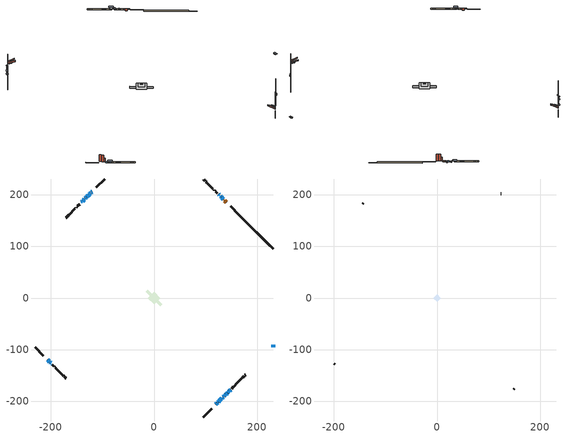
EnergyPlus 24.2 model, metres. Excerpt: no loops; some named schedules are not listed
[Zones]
conditioned space
 floor outside (Floor1 construction): -5.67,0 0,5.67 5.67,0 0,-5.67 z1.12
 floor adiabatic (AdiabaticFloorConstruction): -12.5,0 0,12.5 12.5,0 0,-12.5 z1.12
 floor foundation (Slab1 construction): -16.35,12.25 -12.25,16.35 16.35,-12.25 12.25,-16.35 z-1.23
 wall outside (RimJoist1 construction): 95.67,-230.96 111.69,-214.94 / -230.96,-95.67 -214.94,-111.69 / -95.67,230.96 -111.69,214.94 / 164.91,161.72 148.89,177.74 z1.12:1.42
 wall outside (AdiabaticWallConstruction 1): 140.33,186.3 137.41,189.22 / 136.75,189.88 136.11,190.52 z1.12:3.15
 wall outside (AdiabaticWallConstruction): -120.25,206.37 -121.69,204.94 / -138.12,188.51 -139.41,187.22 / 230.96,-95.67 230.96,-93.64 / 230.96,-92.71 230.96,-90.88 z1.12:2.34; -122.35,204.28 -122.56,204.06 z1.12:2.04; -123.22,203.41 -124.51,202.11 z1.12:1.5; -125.17,201.46 -126.46,200.16 z1.12:1.43; -127.12,199.51 -127.87,198.75 z1.12:2.77; 135.45,191.18 135.26,191.37 z1.12:1.7; 134.61,192.02 132.73,193.9 / -128.53,198.1 -130.53,196.1 / -134.14,192.49 -134.53,192.1 / -135.19,191.44 -135.98,190.65 / -136.63,190 -137.46,189.17 / 120.26,-206.37 122.25,-204.38 / 122.91,-203.72 124.78,-201.85 / -206.37,-120.26 -204.5,-122.12 / -202.56,-124.07 -202.16,-124.47 / 142.71,-183.92 146.41,-180.22 z1.12:3.15; 132.07,194.56 131.03,195.6 z1.12:2.72; 130.37,196.26 129.55,197.08 / 125.43,-201.2 126.26,-200.37 / 126.22,200.41 125.39,201.23 / 133.58,-193.05 135.45,-191.18 / 136.1,-190.53 139.41,-187.22 / 140.06,-186.57 142.06,-184.57 / -201.5,-125.13 -200.67,-125.96 z1.12:2.85; -131.18,195.45 -133.48,193.15 z1.12:3.23; -203.85,-122.78 -203.22,-123.41 z1.12:2.42; 126.91,-199.71 130.61,-196.02 z1.12:3.51; 131.27,-195.36 132.92,-193.71 z1.12:3.41; 147.07,-179.56 148.72,-177.91 z1.12:4.55; -200.02,-126.61 -199.69,-126.94 z1.12:1.58; -141.78,184.85 -142.14,184.49 z1.12:2.75
 wall outside (Wall12 construction): 150.96,-175.67 154.18,-172.45 / -197.46,-129.17 -194.24,-132.39 / -144.38,182.25 -147.59,179.03 / 123.16,203.47 119.94,206.69 z1.12:3.56
 wall outside (Wall1 construction): 154.83,-171.8 155.16,-171.47 / -193.58,-133.05 -193.26,-133.37 / -148.25,178.38 -148.58,178.05 / 119.28,207.35 118.96,207.67 z1.12:3.56
 wall outside (Wall2 construction): 155.81,-170.82 156.37,-170.26 / -192.6,-134.03 -192.04,-134.59 / -149.23,177.4 -149.79,176.84 / 118.3,208.33 117.74,208.89 z1.12:3.56
 wall outside (Wall3 construction): 157.03,-169.6 157.6,-169.02 / -191.38,-135.25 -190.81,-135.82 / -150.45,176.18 -151.02,175.61 / 117.08,209.54 116.51,210.12 z1.12:3.56
 wall outside (Wall4 construction): 158.26,-168.37 158.46,-168.17 / -190.15,-136.48 -189.95,-136.67 / -151.68,174.95 -151.88,174.75 / 115.85,210.77 115.66,210.97 z1.12:3.56
 wall outside (Wall5 construction): 159.12,-167.51 159.31,-167.32 / -189.3,-137.33 -189.1,-137.53 / -152.53,174.09 -152.73,173.9 / 115,211.63 114.8,211.83 z1.12:3.56
 wall outside (Wall6 construction): 159.97,-166.66 171.52,-155.11 / -188.44,-138.19 -176.89,-149.73 / -153.39,173.24 -164.94,161.69 / 114.14,212.48 102.6,224.03 z1.12:3.56
 wall outside (Wall7 construction): 172.18,-154.45 173.56,-153.07 / -176.24,-150.39 -174.85,-151.78 / -165.6,161.03 -166.98,159.65 / 101.94,224.69 100.55,226.08 z1.12:3.56
 wall outside (Wall8 construction): 174.22,-152.41 175.59,-151.04 / -174.2,-152.43 -172.82,-153.81 / -167.64,158.99 -169.01,157.62 / 99.9,226.73 98.52,228.11 z1.12:3.56
 wall outside (Wall9 construction): 176.25,-150.38 177.79,-148.84 / -172.16,-154.47 -170.62,-156.01 / -169.67,156.96 -171.21,155.42 / 97.86,228.76 96.32,230.3 z1.12:3.56
 wall foundation (FoundationWall1 construction): 165.57,161.06,-1.23 165.57,161.06,1.12 220.27,106.36,1.12 220.27,106.36,-1.13 230.96,95.67,-1.13 230.96,95.67,-1.23
 window (WindowConstruction): -120.26,206.37 -121.69,204.94 z1.12:2.34
 window (WindowConstruction 23): -122.35,204.28 -122.56,204.07 z1.12:2.03
 window (WindowConstruction 24): -123.22,203.41 -124.51,202.12 z1.12:1.5
 window (WindowConstruction 25): -125.17,201.46 -126.46,200.17 z1.12:1.42
 window (WindowConstruction 26): -127.12,199.51 -127.87,198.75 z1.12:2.77
 window (WindowConstruction 27): 135.45,191.18 135.26,191.37 z1.12:1.69
 window (WindowConstruction 5): 134.61,192.02 132.73,193.9 z1.12:3.15
 window (WindowConstruction 6): 132.07,194.56 131.03,195.6 z1.12:2.72
 window (WindowConstruction 7): 130.37,196.26 129.55,197.08 z1.12:2.85
 window (WindowConstruction 8): -128.53,198.1 -130.52,196.1 z1.12:3.15
 window (WindowConstruction 9): -131.18,195.45 -133.48,193.15 z1.12:3.23
 window (WindowConstruction 10): -134.14,192.49 -134.53,192.1 z1.12:3.15
 window (WindowConstruction 11): -135.19,191.44 -135.98,190.65 z1.12:3.15
 window (WindowConstruction 12): -136.63,189.99 -137.46,189.17 z1.12:3.15
 window (WindowConstruction 13): 120.26,-206.37 122.25,-204.38 z1.12:3.15
 window (WindowConstruction 14): 122.91,-203.72 124.77,-201.85 z1.12:3.15
 window (WindowConstruction 15): 125.43,-201.2 126.26,-200.37 z1.12:2.85
 window (WindowConstruction 16): -206.37,-120.26 -204.5,-122.12 z1.12:3.15
 window (WindowConstruction 1): -138.12,188.51 -139.41,187.22 z1.12:2.34
 window (WindowConstruction 17): -203.85,-122.78 -203.22,-123.41 z1.12:2.42
 window (WindowConstruction 18): -202.56,-124.07 -202.16,-124.47 z1.12:3.15
 window (WindowConstruction 19): 126.91,-199.71 130.61,-196.02 z1.12:3.51
 window (WindowConstruction 20): 230.96,-95.67 230.96,-93.64 z1.12:2.34
 window (WindowConstruction 21): 230.96,-92.71 230.96,-90.88 z1.12:2.34
 window (WindowConstruction 2): 131.27,-195.36 132.92,-193.71 z1.12:3.41
 window (WindowConstruction 28): 126.22,200.41 125.39,201.23 z1.12:2.85
 window (WindowConstruction 29): 133.58,-193.05 135.45,-191.18 z1.12:2.85
 window (WindowConstruction 30): 136.1,-190.53 139.41,-187.22 z1.12:2.85
 window (WindowConstruction 31): 140.06,-186.57 142.06,-184.57 z1.12:2.85
 window (WindowConstruction 32): -201.5,-125.13 -200.67,-125.96 z1.12:2.85
 window (WindowConstruction 33): 142.71,-183.92 146.41,-180.22 z1.12:3.15
 window (WindowConstruction 3): 147.07,-179.56 148.72,-177.91 z1.12:4.55
 window (WindowConstruction 4): -200.02,-126.61 -199.69,-126.94 z1.12:1.58
 window (WindowConstruction 22): -141.78,184.85 -142.14,184.49 z1.12:2.74
 door (Door): 140.32,186.3 137.41,189.22 z1.12:3.15
 door (Door 1): 136.75,189.88 136.11,190.52 z1.12:3.15
 ceiling adiabatic (AdiabaticFloorConstruction): 0,-12.5 12.5,0 0,12.5 -12.5,0 z1.12
 roof outside (Roof2 construction): 117.67,-208.96,3.56 108.54,-199.83,7.86 106.13,-202.23,7.86 115.26,-211.36,3.56; -208.96,-117.67,3.56 -199.83,-108.54,7.86 -202.23,-106.13,7.86 -211.36,-115.26,3.56; -117.67,208.96,3.56 -108.54,199.83,7.86 -106.13,202.23,7.86 -115.26,211.36,3.56; 142.91,183.72,3.56 133.78,174.59,7.86 136.19,172.18,7.86 145.32,181.31,3.56
 roof outside (Roof3 construction): 119.6,-207.03,3.56 114.77,-202.2,5.83 113.5,-203.48,5.83 118.33,-208.3,3.56; -207.03,-119.6,3.56 -202.2,-114.77,5.83 -203.48,-113.5,5.83 -208.3,-118.33,3.56; -119.6,207.03,3.56 -114.77,202.2,5.83 -113.5,203.48,5.83 -118.33,208.3,3.56; 140.98,185.65,3.56 136.16,180.82,5.83 137.43,179.55,5.83 142.25,184.37,3.56
 roof outside (AdiabaticRoofConstruction): 128.14,198.49,3.56 127.43,197.78,3.89 128.18,197.03,3.89 128.89,197.74,3.56; -141.12,185.51,3.56 -140.12,184.5,4.03 -139.06,185.56,4.03 -140.07,186.56,3.56; 126.88,199.75,3.56 126.3,199.17,3.83 126.91,198.56,3.83 127.49,199.14,3.56
 skylight (SkylightConstruction): 128.14,198.48,3.56 127.44,197.78,3.89 128.18,197.03,3.89 128.89,197.74,3.56
 skylight (SkylightConstruction 1): -141.12,185.51,3.56 -140.12,184.5,4.03 -139.06,185.56,4.03 -140.07,186.56,3.56
 skylight (SkylightConstruction 2): 126.88,199.75,3.56 126.3,199.17,3.83 126.91,198.56,3.83 127.49,199.14,3.56
attic - vented
 floor to conditioned space (Floor2 construction Reversed): -7.7,0 0,7.7 7.7,0 0,-7.7 z3.56
 floor to conditioned space (Floor3 construction Reversed): -3.38,0 0,3.38 3.38,0 0,-3.38 z3.56
 wall outside (Wall10 construction): 149.38,-177.25 150.3,-176.33 / -199.04,-127.59 -198.11,-128.52 / -142.8,183.83 -143.72,182.91 / 124.74,201.89 123.81,202.81 z1.12:3.56
 roof outside (Roof1 construction): 114.61,-212.02,3.56 106.79,-204.21,10 104.53,-206.47,10 112.35,-214.28,3.56; -212.02,-114.61,3.56 -204.21,-106.79,10 -206.47,-104.53,10 -214.28,-112.35,3.56; -114.61,212.02,3.56 -106.79,204.21,10 -104.53,206.47,10 -112.35,214.28,3.56; 145.97,180.65,3.56 138.16,172.84,10 140.42,170.58,10 148.24,178.39,3.56
shading: -121.92,204.7 -120.02,206.61 -122.03,208.61 -123.93,206.71 z2.67; -122.71,203.92 -122.21,204.42 -122.5,204.71 -123,204.21 z2.24; -124.72,201.9 -123.01,203.62 -124.08,204.69 -125.8,202.98 z1.8; -126.67,199.95 -124.96,201.67 -125.82,202.53 -127.54,200.82 z1.72; -128.09,198.54 -126.91,199.72 -127.77,200.58 -128.95,199.41 z3.07; 135.12,191.51 135.59,191.03 138.18,193.62 137.71,194.1 z1.89; 132.59,194.04 134.75,191.88 135.04,192.17 132.88,194.33 z3.35; 130.89,195.74 132.21,194.42 132.5,194.71 131.18,196.03 z2.92; 129.4,197.22 130.52,196.11 133.1,198.7 131.99,199.81 z3.05; -130.74,195.89 -128.32,198.31 -128.75,198.74 -131.17,196.32 z3.45; -133.71,192.92 -130.95,195.68 -132.96,197.69 -135.72,194.93 z3.56; -134.76,191.87 -133.9,192.73 -134.55,193.37 -135.41,192.51 z3.48; -136.21,190.42 -134.95,191.67 -135.82,192.54 -137.07,191.28 z3.48; -137.69,188.94 -136.4,190.23 -137.26,191.09 -138.55,189.8 z3.48; 122.39,-204.24 120.11,-206.52 120.4,-206.81 122.68,-204.53 z3.35; 124.92,-201.71 122.76,-203.86 123.05,-204.16 125.21,-202 z3.35; 126.4,-200.23 125.29,-201.34 125.58,-201.63 126.69,-200.52 z3.05; -204.36,-122.27 -206.52,-120.11 -206.81,-120.4 -204.65,-122.56 z3.35; -139.64,186.99 -137.88,188.75 -139.89,190.75 -141.65,189 z2.67; -203.08,-123.55 -203.99,-122.64 -204.28,-122.93 -203.37,-123.84 z2.62; -202.01,-124.61 -202.7,-123.93 -202.99,-124.22 -202.3,-124.91 z3.35; 130.75,-195.87 126.77,-199.86 127.06,-200.15 131.05,-196.16 z3.71; 230.96,-93.31 230.96,-96 233.8,-96 233.8,-93.31 z2.67; 230.96,-90.55 230.96,-93.04 233.8,-93.04 233.8,-90.55 z2.67; 133.06,-193.57 131.13,-195.5 131.42,-195.79 133.35,-193.86 z3.61; 123.09,203.54 128.53,198.1 131.11,200.69 125.68,206.13 z6.11; 137.75,-188.88 131.27,-195.36 131.56,-195.65 138.04,-189.17 z6.11; 141.71,-184.92 133.8,-192.83 134.09,-193.12 142,-185.21 z6.11; 144.36,-182.27 137.76,-188.87 138.05,-189.16 144.65,-182.56 z6.11; -198.37,-128.26 -203.81,-122.82 -205.96,-124.98 -200.52,-130.42 z6.11; 146.62,-180.01 142.5,-184.13 143.83,-185.46 147.95,-181.34 z3.45; 148.86,-177.77 146.93,-179.7 147.22,-179.99 149.15,-178.06 z4.75; -199.55,-127.08 -200.16,-126.47 -200.45,-126.76 -199.84,-127.37 z1.78; -142.28,184.35 -141.64,184.99 -141.93,185.28 -142.57,184.64 z2.95
[Building]
Building 1: Terrain=Suburbs
[Site:Location]
Moncton Intl AP_NB: Latitude {deg}=46.11; Longitude {deg}=-64.68; Time Zone {hr}=-4; Elevation {m}=71; Keep Site Location Information=Yes
[Site:GroundTemperature:Shallow]
1.33672, -0.726403, -0.891626, 0.0874321, 4.0178, 7.92987, 11.3214, 13.4699, 13.6524, 11.905, 8.59993, 4.80787
[Site:WaterMainsTemperature]
Calculation Method=Schedule; Temperature Schedule=mains temperature schedule
[Material] Roughness=Rough; Thermal Absorptance=0.9
Name | Thickness {m} | Conductivity {W/m-K} | Density {kg/m3} | Specific Heat {J/kg-K} | Solar Absorptance | Visible Absorptance
asphalt or fiberglass shingles | 0.00635 | 0.162714 | 1121.4 | 1465.45 | 0.4 | 0.4
asphalt or fiberglass shingles 1 | 0.00635 | 0.162714 | 1121.4 | 1465.45 | 0.7 | 0.7
ceiling loosefill ins | 0.254 | 0.0480833 | 16.02 | 1046.75 | 0.7 | 0.7
ceiling stud and cavity | 0.1397 | 0.180722 | 65.682 | 1177.47 | 0.7 | 0.7
ceiling stud and cavity 1 | 0.1397 | 0.181134 | 65.682 | 1177.47 | 0.7 | 0.7
concrete 4.0 in. | 0.1016 | 1.803125 | 2242.8 | 837.4 | 0.7 | 0.7
concrete 8.0 in. | 0.2032 | 1.803125 | 2242.8 | 837.4 | 0.7 | 0.7
door material | 0.04445 | 0.0451087 | 512.64 | 1214.23 | 0.7 | 0.7
exterior vertical ins | 0.0424921 | 0.029427 | 32.04 | 1214.23 | 0.7 | 0.7
floor covering | 0.0127 | 0.0433444 | 54.468 | 1339.84 | 0.6 | 0.6
floor rigid ins; rim joist rigid ins | 0.103632 | 0.029427 | 32.04 | 1214.23 | 0.7 | 0.7
floor rigid ins 1; roof rigid ins 1; wall rigid ins 1 | 0.512978 | 0.029427 | 32.04 | 1214.23 | 0.7 | 0.7
floor stud and cavity | 0.1397 | 0.169816 | 92.3553 | 1139.71 | 0.7 | 0.7
floor stud and cavity 1 | 0.1397 | 1.75129 | 37.0049 | 1207.88 | 0.7 | 0.7
furniture material conditioned space 1 | 0.1524 | 0.115458 | 640.8 | 1214.23 | 0.6 | 0.6
gypsum board | 0.0127 | 0.160291 | 801 | 837.4 | 0.6 | 0.6
gypsum board 1 | 0.0127 | 0.160291 | 801 | 837.4 | 0.7 | 0.7
osb sheathing 0.5 in. | 0.0127 | 0.115458 | 512.64 | 1214.23 | 0.7 | 0.7
osb sheathing 0.75 in. | 0.01905 | 0.115458 | 512.64 | 1214.23 | 0.7 | 0.7
osb sheathing 2.0 in. | 0.0508 | 0.115458 | 512.64 | 1214.23 | 0.7 | 0.7
rim joist stud and cavity | 0.0508 | 0.018594 | 125.044 | 1163.47 | 0.6 | 0.6
roof rigid ins; wall rigid ins | 0.051816 | 0.029427 | 32.04 | 1214.23 | 0.7 | 0.7
roof stud and cavity | 0.2032 | 0.184115 | 78.34581 | 1123.46 | 0.7 | 0.7
roof stud and cavity 1 | 0.2032 | 0.188629 | 78.34581 | 1123.46 | 0.7 | 0.7
roof stud and cavity 2 | 0.18415 | 1.78685 | 37.0049 | 1207.88 | 0.6 | 0.6
wall stud and cavity | 0.1397 | 0.326506 | 139.0536 | 1170.24 | 0.7 | 0.7
wall stud and cavity 1 | 0.1397 | 0.231312 | 139.0536 | 1170.24 | 0.7 | 0.7
wall stud and cavity 10 | 0.1397 | 0.543595 | 139.0536 | 1170.24 | 0.7 | 0.7
wall stud and cavity 11 | 0.0889 | 0.380278 | 52.3479 | 1209.89 | 0.7 | 0.7
wall stud and cavity 12 | 0.0889 | 0.391764 | 83.0341 | 1211.67 | 0.7 | 0.7
wall stud and cavity 2 | 0.1397 | 0.440789 | 139.0536 | 1170.24 | 0.7 | 0.7
wall stud and cavity 3 | 0.1397 | 0.0739406 | 139.0536 | 1170.24 | 0.7 | 0.7
wall stud and cavity 4 | 0.1397 | 0.33619 | 139.0536 | 1170.24 | 0.7 | 0.7
wall stud and cavity 5 | 0.1397 | 0.219778 | 139.0536 | 1170.24 | 0.7 | 0.7
wall stud and cavity 6 | 0.1397 | 0.266242 | 139.0536 | 1170.24 | 0.7 | 0.7
wall stud and cavity 7 | 0.1397 | 0.19304 | 139.0536 | 1170.24 | 0.7 | 0.7
wall stud and cavity 8 | 0.1397 | 0.574952 | 139.0536 | 1170.24 | 0.7 | 0.7
wall stud and cavity 9 | 0.0889 | 6.1454 | 50.32683 | 1063.81 | 0.6 | 0.6
wood siding | 0.0254 | 0.102417 | 544.68 | 1172.36 | 0.4 | 0.4
wood siding 1 | 0.00254 | 0.102417 | 544.68 | 1172.36 | 0.4 | 0.4
wood siding 2; wood siding 3; wood siding 4 | 0.0254 | 0.102417 | 544.68 | 1172.36 | 0.7 | 0.7
[WindowMaterial:SimpleGlazingSystem]
Name | U-Factor {W/m2-K} | Solar Heat Gain Coefficient
SkylightMaterial | 2.17628 | 0.6616
SkylightMaterial 1 | 2.37474 | 0.648
WindowMaterial | 1.90156 | 0.61
WindowMaterial 1 | 1.86977 | 0.64
WindowMaterial 10 | 1.94131 | 0.59
WindowMaterial 11 | 1.86863 | 0.64
WindowMaterial 12 | 1.831155 | 0.66
WindowMaterial 13 | 2.021368 | 0.54
WindowMaterial 14 | 1.93847 | 0.59
WindowMaterial 15 | 1.98219 | 0.59
WindowMaterial 16 | 1.96232 | 0.57
WindowMaterial 17 | 2.08155 | 0.48
WindowMaterial 18 | 2.00888 | 0.54
WindowMaterial 19 | 2.28596 | 0.37
WindowMaterial 2 | 1.86466 | 0.64
WindowMaterial 20 | 1.95437 | 0.58
WindowMaterial 21 | 2.13606 | 0.43
WindowMaterial 22 | 1.89872 | 0.62
WindowMaterial 23 | 1.89532 | 0.62
WindowMaterial 24 | 1.99695 | 0.58
WindowMaterial 3 | 1.853867 | 0.65
WindowMaterial 4 | 2.06509 | 0.49
WindowMaterial 5 | 1.88623 | 0.63
WindowMaterial 6 | 1.944715 | 0.59
WindowMaterial 7 | 1.87488 | 0.63
WindowMaterial 8 | 1.88339 | 0.63
WindowMaterial 9 | 1.848189 | 0.65
[Construction]
AdiabaticFloorConstruction: floor stud and cavity 1, floor rigid ins 1, osb sheathing 0.75 in., floor covering
AdiabaticRoofConstruction: asphalt or fiberglass shingles 1, roof rigid ins 1, osb sheathing 0.75 in., roof stud and cavity 2
AdiabaticWallConstruction: wood siding 3, wall rigid ins 1, wall stud and cavity 11, gypsum board
AdiabaticWallConstruction 1: wood siding 4, wall rigid ins 1, wall stud and cavity 11, gypsum board
Door; Door 1: door material
Floor1 construction: floor stud and cavity, floor rigid ins, osb sheathing 0.75 in., floor covering
Floor2 construction Reversed: gypsum board, ceiling stud and cavity, ceiling loosefill ins
Floor3 construction Reversed: gypsum board, ceiling stud and cavity 1, ceiling loosefill ins
FoundationWall1 construction: concrete 8.0 in., gypsum board 1
furniture construction conditioned space 1: furniture material conditioned space 1
PartitionWallConstruction: gypsum board, wall stud and cavity 12, gypsum board
RimJoist1 construction: wood siding 2, rim joist rigid ins, osb sheathing 2.0 in., rim joist stud and cavity
Roof1 construction: asphalt or fiberglass shingles
Roof2 construction: asphalt or fiberglass shingles, roof rigid ins, osb sheathing 0.75 in., roof stud and cavity, gypsum board
Roof3 construction: asphalt or fiberglass shingles, roof rigid ins, osb sheathing 0.75 in., roof stud and cavity 1, gypsum board
SkylightConstruction: SkylightMaterial
SkylightConstruction 1; SkylightConstruction 2: SkylightMaterial 1
Slab1 construction: concrete 4.0 in.
Wall1 construction: wood siding, wall rigid ins, osb sheathing 0.5 in., wall stud and cavity, gypsum board
Wall10 construction: wood siding 1, wall stud and cavity 9
Wall12 construction: wood siding, wall rigid ins, osb sheathing 0.5 in., wall stud and cavity 10, gypsum board
Wall2 construction: wood siding, wall rigid ins, osb sheathing 0.5 in., wall stud and cavity 1, gypsum board
Wall3 construction: wood siding, wall rigid ins, osb sheathing 0.5 in., wall stud and cavity 2, gypsum board
Wall4 construction: wood siding, osb sheathing 0.5 in., wall stud and cavity 3, gypsum board
Wall5 construction: wood siding, wall rigid ins, osb sheathing 0.5 in., wall stud and cavity 4, gypsum board
Wall6 construction: wood siding, wall rigid ins, osb sheathing 0.5 in., wall stud and cavity 5, gypsum board
Wall7 construction: wood siding, wall rigid ins, osb sheathing 0.5 in., wall stud and cavity 6, gypsum board
Wall8 construction: wood siding, wall rigid ins, osb sheathing 0.5 in., wall stud and cavity 7, gypsum board
Wall9 construction: wood siding, wall rigid ins, osb sheathing 0.5 in., wall stud and cavity 8, gypsum board
WindowConstruction; WindowConstruction 20: WindowMaterial
WindowConstruction 1; WindowConstruction 21: WindowMaterial 1
WindowConstruction 10; WindowConstruction 11: WindowMaterial 10
WindowConstruction 12: WindowMaterial 11
WindowConstruction 13; WindowConstruction 8: WindowMaterial 8
WindowConstruction 14; WindowConstruction 5: WindowMaterial 5
WindowConstruction 15; WindowConstruction 28; WindowConstruction 30; WindowConstruction 32; WindowConstruction 7: WindowMaterial 7
WindowConstruction 16: WindowMaterial 12
WindowConstruction 17: WindowMaterial 13
WindowConstruction 18: WindowMaterial 14
WindowConstruction 19: WindowMaterial 15
WindowConstruction 2: WindowMaterial 2
WindowConstruction 22: WindowMaterial 16
WindowConstruction 23: WindowMaterial 17
WindowConstruction 24: WindowMaterial 18
WindowConstruction 25: WindowMaterial 19
WindowConstruction 26: WindowMaterial 20
WindowConstruction 27: WindowMaterial 21
WindowConstruction 29: WindowMaterial 22
WindowConstruction 3: WindowMaterial 3
WindowConstruction 31: WindowMaterial 23
WindowConstruction 33: WindowMaterial 24
WindowConstruction 4: WindowMaterial 4
WindowConstruction 6: WindowMaterial 6
WindowConstruction 9: WindowMaterial 9
[Zone] Multiplier=1; Part of Total Floor Area=Yes
Name | Volume {m3}
attic - vented | 141.173
conditioned space | 1658.8
[Space]
Name | Zone | Volume {m3}
attic - vented 1 | attic - vented | 141.173
conditioned space 1 | conditioned space | 1658.8
[ZoneInfiltration:EffectiveLeakageArea]
infil attic - vented 1: Zone or Space=attic - vented 1; Schedule=Always On Discrete; Effective Air Leakage Area {cm2}=4989.88; Stack Coefficient=0.000617828; Wind Coefficient=1.6794e-05
[ZoneMixing]
whole house fan mix: Zone or Space=attic - vented; Schedule=Always On Continuous; Design Flow Rate Calculation Method=Flow/Zone; Design Flow Rate {m3/s}=0; Source Zone or Space=conditioned space
[SurfaceProperty:ExposedFoundationPerimeter]
Slab1: Exposed Perimeter Calculation Method=TotalExposedPerimeter; Total Exposed Perimeter {m}=92.477
[InternalMass] Zone or ZoneList=conditioned space; Space or SpaceList=conditioned space 1
Name | Construction | Surface Area {m2}
furniture mass conditioned space 1 | furniture construction conditioned space 1 | 244.48
partition wall mass | PartitionWallConstruction | 611.201
[Lights]
interior lighting: Zone or ZoneList or Space or SpaceList=conditioned space 1; Schedule=interior lighting schedule; Design Level Calculation Method=LightingLevel; Lighting Level {W}=343.2; Return Air Fraction=0; Fraction Radiant=0.6; Fraction Visible=0.2; Fraction Replaceable=1
[People]
occupants: Zone or ZoneList or Space or SpaceList=conditioned space 1; Number of People Schedule=occupants schedule; Number of People Calculation Method=People; Number of People=3; Fraction Radiant=0.314171; Sensible Heat Fraction=0.56303; Activity Level Schedule=occupants activity schedule; Carbon Dioxide Generation Rate {m3/s-W}=0; Enable ASHRAE 55 Comfort Warnings=No; Mean Radiant Temperature Calculation Type=EnclosureAveraged
[ElectricEquipment] Zone or ZoneList or Space or SpaceList=conditioned space 1; Design Level Calculation Method=EquipmentLevel
Name | Schedule | Design Level {W} | Fraction Latent | Fraction Radiant | Fraction Lost
clothes dryer | clothes dryer schedule | 140.772 | 0.015 | 0.081 | 0.85
clothes washer | clothes washer schedule | 32.1985 | 0.03 | 0.162 | 0.7
cooking range | cooking range schedule | 215.147 | 0.08 | 0.432 | 0.2
dishwasher | dishwasher schedule | 66.8632 | 0.3 | 0.18 | 0.4
fridge | fridge schedule | 72.9452 | 0 | 0.6 | 0
mech vent house fan | mech vent house fan schedule | 0 | 0 | 0 | 1
mech vent house fan cfis | mech vent house fan cfis schedule | 0 | 0 | 0 | 0
misc plug loads | misc plug loads schedule | 494.7 | 0.045 | 0.513 | 0.1
whole house fan | Always On Discrete | 0 | 0 | 0 | 1
[OtherEquipment] Zone or ZoneList or Space or SpaceList=conditioned space 1; Design Level Calculation Method=EquipmentLevel
Name | Fuel Type | Schedule | Design Level {W} | Fraction Latent | Fraction Radiant | Fraction Lost
clothes dryer 1 | Electricity | clothes dryer schedule | 0 | 0.015 | 0.081 | 0.85
cooking range 1 | Electricity | cooking range schedule | 0 | 0.08 | 0.432 | 0.2
general water use latent | None | general water use schedule | 62.594 | 1 | 0 | 0
general water use sensible | None | general water use schedule | -61.6891 | 0 | 0.6 | 0
mech vent house fan latent load | None | Always On Discrete | 0 | 1 | 0 | 0
mech vent house fan sensible load | None | Always On Discrete | 0 | 0 | 0 | 0
water heater energy adjustment1 | Electricity | Always On Discrete | 0.01 | 0 | 0 | 1
[ZoneInfiltration:DesignFlowRate] Zone or ZoneList or Space or SpaceList=conditioned space 1; Schedule=Always On Discrete; Design Flow Rate Calculation Method=Flow/Zone; Design Flow Rate {m3/s}=0
infil flow; natural vent flow; whole house fan flow
[Foundation:Kiva]
Foundation Kiva 1: Initial Indoor Air Temperature {C}=18; Wall Height Above Grade {m}=1.12002; Wall Depth Below Slab {m}=0.2032; Custom Block Material Name 1=exterior vertical ins; Custom Block Depth 1 {m}=2.350008; Custom Block X Position 1 {m}=0.2159; Custom Block Z Position 1 {m}=0
[Foundation:Kiva:Settings]
Soil Conductivity {W/m-K}=0.849921; Soil Density {kg/m3}=1842.3; Soil Specific Heat {J/kg-K}=418.7; Ground Solar Absorptivity=0.9; Ground Thermal Absorptivity=0.9; Ground Surface Roughness {m}=0.03; Far-Field Width {m}=40; Deep-Ground Boundary Condition=ZeroFlux; Deep-Ground Depth {m}=40; Minimum Cell Dimension {m}=0.2; Maximum Cell Growth Coefficient=3; Simulation Timestep=Timestep
[Exterior:Lights]
exterior lighting: Schedule=exterior lighting schedule; Design Level {W}=75.6
[Schedule:Constant]
Name | Hourly Value
Always On Continuous; mech vent house fan schedule; mech vent house fan cfis schedule; Always On Discrete | 1
occupants activity schedule | 117.228
fridge schedule | 0
[Schedule:Week:Daily]
interior lighting schedule Week Rule - Jan1-Jan27: interior lighting schedule day, interior lighting schedule day, interior lighting schedule day, interior lighting schedule day, interior lighting schedule day, interior lighting schedule day, interior lighting schedule day, interior lighting schedule default day, interior lighting schedule default day, interior lighting schedule default day, interior lighting schedule default day, interior lighting schedule default day
interior lighting schedule Week Rule - Jan28-Feb3: interior lighting schedule day, interior lighting schedule day, interior lighting schedule day, interior lighting schedule day, interior lighting schedule day 1, interior lighting schedule day 1, interior lighting schedule day 1, interior lighting schedule default day, interior lighting schedule default day, interior lighting schedule default day, interior lighting schedule default day, interior lighting schedule default day
interior lighting schedule Week Rule - Feb4-Feb24: interior lighting schedule day 1, interior lighting schedule day 1, interior lighting schedule day 1, interior lighting schedule day 1, interior lighting schedule day 1, interior lighting schedule day 1, interior lighting schedule day 1, interior lighting schedule default day, interior lighting schedule default day, interior lighting schedule default day, interior lighting schedule default day, interior lighting schedule default day
interior lighting schedule Week Rule - Feb25-Mar3: interior lighting schedule day 1, interior lighting schedule day 1, interior lighting schedule day 1, interior lighting schedule day 1, interior lighting schedule day 2, interior lighting schedule day 2, interior lighting schedule day 2, interior lighting schedule default day, interior lighting schedule default day, interior lighting schedule default day, interior lighting schedule default day, interior lighting schedule default day
interior lighting schedule Week Rule - Mar4-Mar31: interior lighting schedule day 2, interior lighting schedule day 2, interior lighting schedule day 2, interior lighting schedule day 2, interior lighting schedule day 2, interior lighting schedule day 2, interior lighting schedule day 2, interior lighting schedule default day, interior lighting schedule default day, interior lighting schedule default day, interior lighting schedule default day, interior lighting schedule default day
interior lighting schedule Week Rule - Apr1-Apr28: interior lighting schedule day 3, interior lighting schedule day 3, interior lighting schedule day 3, interior lighting schedule day 3, interior lighting schedule day 3, interior lighting schedule day 3, interior lighting schedule day 3, interior lighting schedule default day, interior lighting schedule default day, interior lighting schedule default day, interior lighting schedule default day, interior lighting schedule default day
interior lighting schedule Week Rule - Apr29-May5: interior lighting schedule day 3, interior lighting schedule day 3, interior lighting schedule day 4, interior lighting schedule day 4, interior lighting schedule day 4, interior lighting schedule day 4, interior lighting schedule day 4, interior lighting schedule default day, interior lighting schedule default day, interior lighting schedule default day, interior lighting schedule default day, interior lighting schedule default day
interior lighting schedule Week Rule - May6-May26: interior lighting schedule day 4, interior lighting schedule day 4, interior lighting schedule day 4, interior lighting schedule day 4, interior lighting schedule day 4, interior lighting schedule day 4, interior lighting schedule day 4, interior lighting schedule default day, interior lighting schedule default day, interior lighting schedule default day, interior lighting schedule default day, interior lighting schedule default day
interior lighting schedule Week Rule - May27-Jun2: interior lighting schedule day 4, interior lighting schedule day 4, interior lighting schedule day 4, interior lighting schedule day 4, interior lighting schedule day 4, interior lighting schedule day 5, interior lighting schedule day 5, interior lighting schedule default day, interior lighting schedule default day, interior lighting schedule default day, interior lighting schedule default day, interior lighting schedule default day
interior lighting schedule Week Rule - Jun3-Jun30: interior lighting schedule day 5, interior lighting schedule day 5, interior lighting schedule day 5, interior lighting schedule day 5, interior lighting schedule day 5, interior lighting schedule day 5, interior lighting schedule day 5, interior lighting schedule default day, interior lighting schedule default day, interior lighting schedule default day, interior lighting schedule default day, interior lighting schedule default day
interior lighting schedule Week Rule - Jul1-Jul28: interior lighting schedule day 6, interior lighting schedule day 6, interior lighting schedule day 6, interior lighting schedule day 6, interior lighting schedule day 6, interior lighting schedule day 6, interior lighting schedule day 6, interior lighting schedule default day, interior lighting schedule default day, interior lighting schedule default day, interior lighting schedule default day, interior lighting schedule default day
interior lighting schedule Week Rule - Jul29-Aug4: interior lighting schedule day 6, interior lighting schedule day 6, interior lighting schedule day 6, interior lighting schedule day 7, interior lighting schedule day 7, interior lighting schedule day 7, interior lighting schedule day 7, interior lighting schedule default day, interior lighting schedule default day, interior lighting schedule default day, interior lighting schedule default day, interior lighting schedule default day
interior lighting schedule Week Rule - Aug5-Aug25: interior lighting schedule day 7, interior lighting schedule day 7, interior lighting schedule day 7, interior lighting schedule day 7, interior lighting schedule day 7, interior lighting schedule day 7, interior lighting schedule day 7, interior lighting schedule default day, interior lighting schedule default day, interior lighting schedule default day, interior lighting schedule default day, interior lighting schedule default day
interior lighting schedule Week Rule - Aug26-Sep1: interior lighting schedule day 7, interior lighting schedule day 7, interior lighting schedule day 7, interior lighting schedule day 7, interior lighting schedule day 7, interior lighting schedule day 7, interior lighting schedule day 8, interior lighting schedule default day, interior lighting schedule default day, interior lighting schedule default day, interior lighting schedule default day, interior lighting schedule default day
interior lighting schedule Week Rule - Sep2-Sep29: interior lighting schedule day 8, interior lighting schedule day 8, interior lighting schedule day 8, interior lighting schedule day 8, interior lighting schedule day 8, interior lighting schedule day 8, interior lighting schedule day 8, interior lighting schedule default day, interior lighting schedule default day, interior lighting schedule default day, interior lighting schedule default day, interior lighting schedule default day
[Schedule:Year]
interior lighting schedule: interior lighting schedule Week Rule - Jan1-Jan27, 1, 1, 1, 27, interior lighting schedule Week Rule - Jan28-Feb3, 1, 28, 2, 3, interior lighting schedule Week Rule - Feb4-Feb24, 2, 4, 2, 24, interior lighting schedule Week Rule - Feb25-Mar3, 2, 25, 3, 3, interior lighting schedule Week Rule - Mar4-Mar31, 3, 4, 3, 31, interior lighting schedule Week Rule - Apr1-Apr28, 4, 1, 4, 28, interior lighting schedule Week Rule - Apr29-May5, 4, 29, 5, 5, interior lighting schedule Week Rule - May6-May26, 5, 6, 5, 26, interior lighting schedule Week Rule - May27-Jun2, 5, 27, 6, 2, interior lighting schedule Week Rule - Jun3-Jun30, 6, 3, 6, 30, interior lighting schedule Week Rule - Jul1-Jul28, 7, 1, 7, 28, interior lighting schedule Week Rule - Jul29-Aug4, 7, 29, 8, 4, interior lighting schedule Week Rule - Aug5-Aug25, 8, 5, 8, 25, interior lighting schedule Week Rule - Aug26-Sep1, 8, 26, 9, 1, interior lighting schedule Week Rule - Sep2-Sep29, 9, 2, 9, 29, interior lighting schedule Week Rule - Sep30-Oct6, 9, 30, 10, 6, interior lighting schedule Week Rule - Oct7-Oct27, 10, 7, 10, 27, interior lighting schedule Week Rule - Oct28-Nov3, 10, 28, 11, 3, interior lighting schedule Week Rule - Nov4-Nov24, 11, 4, 11, 24, interior lighting schedule Week Rule - Nov25-Dec1, 11, 25, 12, 1, interior lighting schedule Week Rule - Dec2-Dec31, 12, 2, 12, 31
occupants schedule: occupants schedule Week Rule - Jan1-Dec31, 1, 1, 12, 31
clothes dryer schedule: clothes dryer schedule Week Rule - Jan1-Dec31, 1, 1, 12, 31
clothes washer schedule: clothes washer schedule Week Rule - Jan1-Dec31, 1, 1, 12, 31
cooking range schedule: cooking range schedule Week Rule - Jan1-Dec31, 1, 1, 12, 31
dishwasher schedule: dishwasher schedule Week Rule - Jan1-Dec31, 1, 1, 12, 31
misc plug loads schedule: misc plug loads schedule Week Rule - Jan1-Dec31, 1, 1, 12, 31
general water use schedule: general water use schedule Week Rule - Jan1-Dec31, 1, 1, 12, 31
exterior lighting schedule: exterior lighting schedule Week Rule - Jan1-Jan27, 1, 1, 1, 27, exterior lighting schedule Week Rule - Jan28-Feb3, 1, 28, 2, 3, exterior lighting schedule Week Rule - Feb4-Feb24, 2, 4, 2, 24, exterior lighting schedule Week Rule - Feb25-Mar3, 2, 25, 3, 3, exterior lighting schedule Week Rule - Mar4-Mar31, 3, 4, 3, 31, exterior lighting schedule Week Rule - Apr1-Apr28, 4, 1, 4, 28, exterior lighting schedule Week Rule - Apr29-May5, 4, 29, 5, 5, exterior lighting schedule Week Rule - May6-May26, 5, 6, 5, 26, exterior lighting schedule Week Rule - May27-Jun2, 5, 27, 6, 2, exterior lighting schedule Week Rule - Jun3-Jun30, 6, 3, 6, 30, exterior lighting schedule Week Rule - Jul1-Jul28, 7, 1, 7, 28, exterior lighting schedule Week Rule - Jul29-Aug4, 7, 29, 8, 4, exterior lighting schedule Week Rule - Aug5-Aug25, 8, 5, 8, 25, exterior lighting schedule Week Rule - Aug26-Sep1, 8, 26, 9, 1, exterior lighting schedule Week Rule - Sep2-Sep29, 9, 2, 9, 29, exterior lighting schedule Week Rule - Sep30-Oct6, 9, 30, 10, 6, exterior lighting schedule Week Rule - Oct7-Oct27, 10, 7, 10, 27, exterior lighting schedule Week Rule - Oct28-Nov3, 10, 28, 11, 3, exterior lighting schedule Week Rule - Nov4-Nov24, 11, 4, 11, 24, exterior lighting schedule Week Rule - Nov25-Dec1, 11, 25, 12, 1, exterior lighting schedule Week Rule - Dec2-Dec31, 12, 2, 12, 31
[Schedule:Compact]
mains temperature schedule: Through: 01/01, For: AllDays, Until: 24:00, 6.09, Through: 01/02, For: AllDays, Until: 24:00, 6.02167, Through: 01/03, For: AllDays, Until: 24:00, 5.95444, Through: 01/04, For: AllDays, Until: 24:00, 5.88833, Through: 01/05, For: AllDays, Until: 24:00, 5.82333, Through: 01/06, For: AllDays, Until: 24:00, 5.75944, Through: 01/07, For: AllDays, Until: 24:00, 5.69667, Through: 01/08, For: AllDays, Until: 24:00, 5.635, Through: 01/09, For: AllDays, Until: 24:00, 5.57444, Through: 01/10, For: AllDays, Until: 24:00, 5.515, Through: 01/11, For: AllDays, Until: 24:00, 5.45722, Through: 01/12, For: AllDays, Until: 24:00, 5.4, Through: 01/13, For: AllDays, Until: 24:00, 5.34444, Through: 01/14, For: AllDays, Until: 24:00, 5.29, Through: 01/15, For: AllDays, Until: 24:00, 5.23667, Through: 01/16, For: AllDays, Until: 24:00, 5.18444, Through: 01/17, For: AllDays, Until: 24:00, 5.13389, Through: 01/18, For: AllDays, Until: 24:00, 5.085, Through: 01/19, For: AllDays, Until: 24:00, 5.03667, Through: 01/20, For: AllDays, Until: 24:00, 4.99, Through: 01/21, For: AllDays, Until: 24:00, 4.94444, Through: 01/22, For: AllDays, Until: 24:00, 4.90056, Through: 01/23, For: AllDays, Until: 24:00, 4.85833, Through: 01/24, For: AllDays, Until: 24:00, 4.81722, Through: 01/25, For: AllDays, Until: 24:00, 4.77722, Through: 01/26, For: AllDays, Until: 24:00, 4.73889, Through: 01/27, For: AllDays, Until: 24:00, 4.70167, Through: 01/28, For: AllDays, Until: 24:00, 4.66611, Through: 01/29, For: AllDays, Until: 24:00, 4.63222, Through: 01/30, For: AllDays, Until: 24:00, 4.59944, Through: 01/31, For: AllDays, Until: 24:00, 4.56833, Through: 02/01, For: AllDays, Until: 24:00, 4.53889, Through: 02/02, For: AllDays, Until: 24:00, 4.51056, Through: 02/03, For: AllDays, Until: 24:00, 4.48389, Through: 02/04, For: AllDays, Until: 24:00, 4.45889, Through: 02/05, For: AllDays, Until: 24:00, 4.435, Through: 02/06, For: AllDays, Until: 24:00, 4.41278, Through: 02/07, For: AllDays, Until: 24:00, 4.39222, Through: 02/08, For: AllDays, Until: 24:00, 4.37333, Through: 02/09, For: AllDays, Until: 24:00, 4.35556, Through: 02/10, For: AllDays, Until: 24:00, 4.33944, Through: 02/11, For: AllDays, Until: 24:00, 4.325, Through: 02/12, For: AllDays, Until: 24:00, 4.31222, Through: 02/13, For: AllDays, Until: 24:00, 4.30056, Through: 02/14, For: AllDays, Until: 24:00, 4.29056, Through: 02/15, For: AllDays, Until: 24:00, 4.28222, Through: 02/16, For: AllDays, Until: 24:00, 4.27556, Through: 02/17, For: AllDays, Until: 24:00, 4.27056, Through: 02/18, For: AllDays, Until: 24:00, 4.26667, Through: 02/19, For: AllDays, Until: 24:00, 4.265, Through: 02/20, For: AllDays, Until: 24:00, 4.26444, Through: 02/21, For: AllDays, Until: 24:00, 4.26556, Through: 02/22, For: AllDays, Until: 24:00, 4.26833, Through: 02/23, For: AllDays, Until: 24:00, 4.27222, Through: 02/24, For: AllDays, Until: 24:00, 4.27833, Through: 02/25, For: AllDays, Until: 24:00, 4.28556, Through: 02/26, For: AllDays, Until: 24:00, 4.29444, Through: 02/27, For: AllDays, Until: 24:00, 4.305, Through: 02/28, For: AllDays, Until: 24:00, 4.31667, Through: 03/01, For: AllDays, Until: 24:00, 4.33056, Through: 03/02, For: AllDays, Until: 24:00, 4.34556, Through: 03/03, For: AllDays, Until: 24:00, 4.36222, Through: 03/04, For: AllDays, Until: 24:00, 4.38, Through: 03/05, For: AllDays, Until: 24:00, 4.4, Through: 03/06, For: AllDays, Until: 24:00, 4.42111, Through: 03/07, For: AllDays, Until: 24:00, 4.44389, Through: 03/08, For: AllDays, Until: 24:00, 4.46833, Through: 03/09, For: AllDays, Until: 24:00, 4.49389, Through: 03/10, For: AllDays, Until: 24:00, 4.52111, Through: 03/11, For: AllDays, Until: 24:00, 4.55, Through: 03/12, For: AllDays, Until: 24:00, 4.58, Through: 03/13, For: AllDays, Until: 24:00, 4.61167, Through: 03/14, For: AllDays, Until: 24:00, 4.645, Through: 03/15, For: AllDays, Until: 24:00, 4.67944, Through: 03/16, For: AllDays, Until: 24:00, 4.71556, Through: 03/17, For: AllDays, Until: 24:00, 4.75333, Through: 03/18, For: AllDays, Until: 24:00, 4.79222, Through: 03/19, For: AllDays, Until: 24:00, 4.83222, Through: 03/20, For: AllDays, Until: 24:00, 4.87444, Through: 03/21, For: AllDays, Until: 24:00, 4.91722, Through: 03/22, For: AllDays, Until: 24:00, 4.96167, Through: 03/23, For: AllDays, Until: 24:00, 5.00778, Through: 03/24, For: AllDays, Until: 24:00, 5.055, Through: 03/25, For: AllDays, Until: 24:00, 5.10333, Through: 03/26, For: AllDays, Until: 24:00, 5.15333, Through: 03/27, For: AllDays, Until: 24:00, 5.20444, Through: 03/28, For: AllDays, Until: 24:00, 5.25667, Through: 03/29, For: AllDays, Until: 24:00, 5.31056, Through: 03/30, For: AllDays, Until: 24:00, 5.36556, Through: 03/31, For: AllDays, Until: 24:00, 5.42167, Through: 04/01, For: AllDays, Until: 24:00, 5.47889, Through: 04/02, For: AllDays, Until: 24:00, 5.53778, Through: 04/03, For: AllDays, Until: 24:00, 5.59722, Through: 04/04, For: AllDays, Until: 24:00, 5.65833, Through: 04/05, For: AllDays, Until: 24:00, 5.72056, Through: 04/06, For: AllDays, Until: 24:00, 5.78389, Through: 04/07, For: AllDays, Until: 24:00, 5.84833, Through: 04/08, For: AllDays, Until: 24:00, 5.91333, Through: 04/09, For: AllDays, Until: 24:00, 5.98, Through: 04/10, For: AllDays, Until: 24:00, 6.04778, Through: 04/11, For: AllDays, Until: 24:00, 6.11667, Through: 04/12, For: AllDays, Until: 24:00, 6.18611, Through: 04/13, For: AllDays, Until: 24:00, 6.25667, Through: 04/14, For: AllDays, Until: 24:00, 6.32833, Through: 04/15, For: AllDays, Until: 24:00, 6.40111, Through: 04/16, For: AllDays, Until: 24:00, 6.47444, Through: 04/17, For: AllDays, Until: 24:00, 6.54889, Through: 04/18, For: AllDays, Until: 24:00, 6.62444, Through: 04/19, For: AllDays, Until: 24:00, 6.70056, Through: 04/20, For: AllDays, Until: 24:00, 6.77722, Through: 04/21, For: AllDays, Until: 24:00, 6.85556, Through: 04/22, For: AllDays, Until: 24:00, 6.93389, Through: 04/23, For: AllDays, Until: 24:00, 7.01333, Through: 04/24, For: AllDays, Until: 24:00, 7.09333, Through: 04/25, For: AllDays, Until: 24:00, 7.17444, Through: 04/26, For: AllDays, Until: 24:00, 7.25611, Through: 04/27, For: AllDays, Until: 24:00, 7.33833, Through: 04/28, For: AllDays, Until: 24:00, 7.42111, Through: 04/29, For: AllDays, Until: 24:00, 7.505, Through: 04/30, For: AllDays, Until: 24:00, 7.58889, Through: 05/01, For: AllDays, Until: 24:00, 7.67389, Through: 05/02, For: AllDays, Until: 24:00, 7.75889, Through: 05/03, For: AllDays, Until: 24:00, 7.845, Through: 05/04, For: AllDays, Until: 24:00, 7.93111, Through: 05/05, For: AllDays, Until: 24:00, 8.01833, Through: 05/06, For: AllDays, Until: 24:00, 8.10556, Through: 05/07, For: AllDays, Until: 24:00, 8.19333, Through: 05/08, For: AllDays, Until: 24:00, 8.28111, Through: 05/09, For: AllDays, Until: 24:00, 8.36944, Through: 05/10, For: AllDays, Until: 24:00, 8.45833, Through: 05/11, For: AllDays, Until: 24:00, 8.54778, Through: 05/12, For: AllDays, Until: 24:00, 8.63722, Through: 05/13, For: AllDays, Until: 24:00, 8.72667, Through: 05/14, For: AllDays, Until: 24:00, 8.81667, Through: 05/15, For: AllDays, Until: 24:00, 8.90722, Through: 05/16, For: AllDays, Until: 24:00, 8.99722, Through: 05/17, For: AllDays, Until: 24:00, 9.08778, Through: 05/18, For: AllDays, Until: 24:00, 9.17889, Through: 05/19, For: AllDays, Until: 24:00, 9.26944, Through: 05/20, For: AllDays, Until: 24:00, 9.36056, Through: 05/21, For: AllDays, Until: 24:00, 9.45111, Through: 05/22, For: AllDays, Until: 24:00, 9.54222, Through: 05/23, For: AllDays, Until: 24:00, 9.63333, Through: 05/24, For: AllDays, Until: 24:00, 9.72389, Through: 05/25, For: AllDays, Until: 24:00, 9.815, Through: 05/26, For: AllDays, Until: 24:00, 9.90556, Through: 05/27, For: AllDays, Until: 24:00, 9.99667, Through: 05/28, For: AllDays, Until: 24:00, 10.0872, Through: 05/29, For: AllDays, Until: 24:00, 10.1772, Through: 05/30, For: AllDays, Until: 24:00, 10.2678, Through: 05/31, For: AllDays, Until: 24:00, 10.3578, Through: 06/01, For: AllDays, Until: 24:00, 10.4472, Through: 06/02, For: AllDays, Until: 24:00, 10.5367, Through: 06/03, For: AllDays, Until: 24:00, 10.6261, Through: 06/04, For: AllDays, Until: 24:00, 10.715, Through: 06/05, For: AllDays, Until: 24:00, 10.8033, Through: 06/06, For: AllDays, Until: 24:00, 10.8917, Through: 06/07, For: AllDays, Until: 24:00, 10.9794, Through: 06/08, For: AllDays, Until: 24:00, 11.0667, Through: 06/09, For: AllDays, Until: 24:00, 11.1539, Through: 06/10, For: AllDays, Until: 24:00, 11.24, Through: 06/11, For: AllDays, Until: 24:00, 11.3261, Through: 06/12, For: AllDays, Until: 24:00, 11.4117, Through: 06/13, For: AllDays, Until: 24:00, 11.4967, Through: 06/14, For: AllDays, Until: 24:00, 11.5806, Through: 06/15, For: AllDays, Until: 24:00, 11.6644, Through: 06/16, For: AllDays, Until: 24:00, 11.7472, Through: 06/17, For: AllDays, Until: 24:00, 11.83, Through: 06/18, For: AllDays, Until: 24:00, 11.9117, Through: 06/19, For: AllDays, Until: 24:00, 11.9928, Through: 06/20, For: AllDays, Until: 24:00, 12.0728, Through: 06/21, For: AllDays, Until: 24:00, 12.1522, Through: 06/22, For: AllDays, Until: 24:00, 12.2311, Through: 06/23, For: AllDays, Until: 24:00, 12.3094, Through: 06/24, For: AllDays, Until: 24:00, 12.3867, Through: 06/25, For: AllDays, Until: 24:00, 12.4628, Through: 06/26, For: AllDays, Until: 24:00, 12.5383, Through: 06/27, For: AllDays, Until: 24:00, 12.6128, Through: 06/28, For: AllDays, Until: 24:00, 12.6867, Through: 06/29, For: AllDays, Until: 24:00, 12.7594, Through: 06/30, For: AllDays, Until: 24:00, 12.8311, Through: 07/01, For: AllDays, Until: 24:00, 12.9017, Through: 07/02, For: AllDays, Until: 24:00, 12.9717, Through: 07/03, For: AllDays, Until: 24:00, 13.0406, Through: 07/04, For: AllDays, Until: 24:00, 13.1083, Through: 07/05, For: AllDays, Until: 24:00, 13.175, Through: 07/06, For: AllDays, Until: 24:00, 13.2406, Through: 07/07, For: AllDays, Until: 24:00, 13.3056, Through: 07/08, For: AllDays, Until: 24:00, 13.3689, Through: 07/09, For: AllDays, Until: 24:00, 13.4311, Through: 07/10, For: AllDays, Until: 24:00, 13.4922, Through: 07/11, For: AllDays, Until: 24:00, 13.5522, Through: 07/12, For: AllDays, Until: 24:00, 13.6111, Through: 07/13, For: AllDays, Until: 24:00, 13.6689, Through: 07/14, For: AllDays, Until: 24:00, 13.725, Through: 07/15, For: AllDays, Until: 24:00, 13.7806, Through: 07/16, For: AllDays, Until: 24:00, 13.8344, Through: 07/17, For: AllDays, Until: 24:00, 13.8867, Through: 07/18, For: AllDays, Until: 24:00, 13.9383, Through: 07/19, For: AllDays, Until: 24:00, 13.9883, Through: 07/20, For: AllDays, Until: 24:00, 14.0372, Through: 07/21, For: AllDays, Until: 24:00, 14.0844, Through: 07/22, For: AllDays, Until: 24:00, 14.1306, Through: 07/23, For: AllDays, Until: 24:00, 14.175, Through: 07/24, For: AllDays, Until: 24:00, 14.2183, Through: 07/25, For: AllDays, Until: 24:00, 14.2606, Through: 07/26, For: AllDays, Until: 24:00, 14.3011, Through: 07/27, For: AllDays, Until: 24:00, 14.3406, Through: 07/28, For: AllDays, Until: 24:00, 14.3778, Through: 07/29, For: AllDays, Until: 24:00, 14.4144, Through: 07/30, For: AllDays, Until: 24:00, 14.4494, Through: 07/31, For: AllDays, Until: 24:00, 14.4828, Through: 08/01, For: AllDays, Until: 24:00, 14.5144, Through: 08/02, For: AllDays, Until: 24:00, 14.545, Through: 08/03, For: AllDays, Until: 24:00, 14.5739, Through: 08/04, For: AllDays, Until: 24:00, 14.6017, Through: 08/05, For: AllDays, Until: 24:00, 14.6278, Through: 08/06, For: AllDays, Until: 24:00, 14.6522, Through: 08/07, For: AllDays, Until: 24:00, 14.675, Through: 08/08, For: AllDays, Until: 24:00, 14.6967, Through: 08/09, For: AllDays, Until: 24:00, 14.7167, Through: 08/10, For: AllDays, Until: 24:00, 14.735, Through: 08/11, For: AllDays, Until: 24:00, 14.7522, Through: 08/12, For: AllDays, Until: 24:00, 14.7672, Through: 08/13, For: AllDays, Until: 24:00, 14.7811, Through: 08/14, For: AllDays, Until: 24:00, 14.7933, Through: 08/15, For: AllDays, Until: 24:00, 14.8044, Through: 08/16, For: AllDays, Until: 24:00, 14.8133, Through: 08/17, For: AllDays, Until: 24:00, 14.8211, Through: 08/18, For: AllDays, Until: 24:00, 14.8272, Through: 08/19, For: AllDays, Until: 24:00, 14.8317, Through: 08/20, For: AllDays, Until: 24:00, 14.8344, Through: 08/21, For: AllDays, Until: 24:00, 14.8361, Through: 08/22, For: AllDays, Until: 24:00, 14.8356, Through: 08/23, For: AllDays, Until: 24:00, 14.8339, Through: 08/24, For: AllDays, Until: 24:00, 14.8306, Through: 08/25, For: AllDays, Until: 24:00, 14.8256, Through: 08/26, For: AllDays, Until: 24:00, 14.8189, Through: 08/27, For: AllDays, Until: 24:00, 14.8111, Through: 08/28, For: AllDays, Until: 24:00, 14.8017, Through: 08/29, For: AllDays, Until: 24:00, 14.7906, Through: 08/30, For: AllDays, Until: 24:00, 14.7778, Through: 08/31, For: AllDays, Until: 24:00, 14.7633, Through: 09/01, For: AllDays, Until: 24:00, 14.7478, Through: 09/02, For: AllDays, Until: 24:00, 14.7306, Through: 09/03, For: AllDays, Until: 24:00, 14.7117, Through: 09/04, For: AllDays, Until: 24:00, 14.6911, Through: 09/05, For: AllDays, Until: 24:00, 14.6694, Through: 09/06, For: AllDays, Until: 24:00, 14.6456, Through: 09/07, For: AllDays, Until: 24:00, 14.6211, Through: 09/08, For: AllDays, Until: 24:00, 14.5944, Through: 09/09, For: AllDays, Until: 24:00, 14.5667, Through: 09/10, For: AllDays, Until: 24:00, 14.5372, Through: 09/11, For: AllDays, Until: 24:00, 14.5061, Through: 09/12, For: AllDays, Until: 24:00, 14.4739, Through: 09/13, For: AllDays, Until: 24:00, 14.44, Through: 09/14, For: AllDays, Until: 24:00, 14.405, Through: 09/15, For: AllDays, Until: 24:00, 14.3678, Through: 09/16, For: AllDays, Until: 24:00, 14.33, Through: 09/17, For: AllDays, Until: 24:00, 14.2906, Through: 09/18, For: AllDays, Until: 24:00, 14.2494, Through: 09/19, For: AllDays, Until: 24:00, 14.2072, Through: 09/20, For: AllDays, Until: 24:00, 14.1633, Through: 09/21, For: AllDays, Until: 24:00, 14.1183, Through: 09/22, For: AllDays, Until: 24:00, 14.0717, Through: 09/23, For: AllDays, Until: 24:00, 14.0239, Through: 09/24, For: AllDays, Until: 24:00, 13.975, Through: 09/25, For: AllDays, Until: 24:00, 13.9244, Through: 09/26, For: AllDays, Until: 24:00, 13.8728, Through: 09/27, For: AllDays, Until: 24:00, 13.82, Through: 09/28, For: AllDays, Until: 24:00, 13.7656, Through: 09/29, For: AllDays, Until: 24:00, 13.71, Through: 09/30, For: AllDays, Until: 24:00, 13.6533, Through: 10/01, For: AllDays, Until: 24:00, 13.5956, Through: 10/02, For: AllDays, Until: 24:00, 13.5361, Through: 10/03, For: AllDays, Until: 24:00, 13.4761, Through: 10/04, For: AllDays, Until: 24:00, 13.4144, Through: 10/05, For: AllDays, Until: 24:00, 13.3517, Through: 10/06, For: AllDays, Until: 24:00, 13.2883, Through: 10/07, For: AllDays, Until: 24:00, 13.2233, Through: 10/08, For: AllDays, Until: 24:00, 13.1572, Through: 10/09, For: AllDays, Until: 24:00, 13.09, Through: 10/10, For: AllDays, Until: 24:00, 13.0222, Through: 10/11, For: AllDays, Until: 24:00, 12.9528, Through: 10/12, For: AllDays, Until: 24:00, 12.8828, Through: 10/13, For: AllDays, Until: 24:00, 12.8117, Through: 10/14, For: AllDays, Until: 24:00, 12.74, Through: 10/15, For: AllDays, Until: 24:00, 12.6667, Through: 10/16, For: AllDays, Until: 24:00, 12.5928, Through: 10/17, For: AllDays, Until: 24:00, 12.5178, Through: 10/18, For: AllDays, Until: 24:00, 12.4422, Through: 10/19, For: AllDays, Until: 24:00, 12.3656, Through: 10/20, For: AllDays, Until: 24:00, 12.2883, Through: 10/21, For: AllDays, Until: 24:00, 12.21, Through: 10/22, For: AllDays, Until: 24:00, 12.1311, Through: 10/23, For: AllDays, Until: 24:00, 12.0517, Through: 10/24, For: AllDays, Until: 24:00, 11.9711, Through: 10/25, For: AllDays, Until: 24:00, 11.8894, Through: 10/26, For: AllDays, Until: 24:00, 11.8078, Through: 10/27, For: AllDays, Until: 24:00, 11.725, Through: 10/28, For: AllDays, Until: 24:00, 11.6422, Through: 10/29, For: AllDays, Until: 24:00, 11.5583, Through: 10/30, For: AllDays, Until: 24:00, 11.4739, Through: 10/31, For: AllDays, Until: 24:00, 11.3889, Through: 11/01, For: AllDays, Until: 24:00, 11.3033, Through: 11/02, For: AllDays, Until: 24:00, 11.2172, Through: 11/03, For: AllDays, Until: 24:00, 11.1306, Through: 11/04, For: AllDays, Until: 24:00, 11.0433, Through: 11/05, For: AllDays, Until: 24:00, 10.9561, Through: 11/06, For: AllDays, Until: 24:00, 10.8683, Through: 11/07, For: AllDays, Until: 24:00, 10.78, Through: 11/08, For: AllDays, Until: 24:00, 10.6911, Through: 11/09, For: AllDays, Until: 24:00, 10.6022, Through: 11/10, For: AllDays, Until: 24:00, 10.5128, Through: 11/11, For: AllDays, Until: 24:00, 10.4233, Through: 11/12, For: AllDays, Until: 24:00, 10.3333, Through: 11/13, For: AllDays, Until: 24:00, 10.2433, Through: 11/14, For: AllDays, Until: 24:00, 10.1533, Through: 11/15, For: AllDays, Until: 24:00, 10.0628, Through: 11/16, For: AllDays, Until: 24:00, 9.97222, Through: 11/17, For: AllDays, Until: 24:00, 9.88111, Through: 11/18, For: AllDays, Until: 24:00, 9.79056, Through: 11/19, For: AllDays, Until: 24:00, 9.69944, Through: 11/20, For: AllDays, Until: 24:00, 9.60889, Through: 11/21, For: AllDays, Until: 24:00, 9.51778, Through: 11/22, For: AllDays, Until: 24:00, 9.42667, Through: 11/23, For: AllDays, Until: 24:00, 9.33611, Through: 11/24, For: AllDays, Until: 24:00, 9.245, Through: 11/25, For: AllDays, Until: 24:00, 9.15444, Through: 11/26, For: AllDays, Until: 24:00, 9.06333, Through: 11/27, For: AllDays, Until: 24:00, 8.97333, Through: 11/28, For: AllDays, Until: 24:00, 8.88278, Through: 11/29, For: AllDays, Until: 24:00, 8.79278, Through: 11/30, For: AllDays, Until: 24:00, 8.70278, Through: 12/01, For: AllDays, Until: 24:00, 8.61278, Through: 12/02, For: AllDays, Until: 24:00, 8.52389, Through: 12/03, For: AllDays, Until: 24:00, 8.43444, Through: 12/04, For: AllDays, Until: 24:00, 8.34611, Through: 12/05, For: AllDays, Until: 24:00, 8.25722, Through: 12/06, For: AllDays, Until: 24:00, 8.16944, Through: 12/07, For: AllDays, Until: 24:00, 8.08167, Through: 12/08, For: AllDays, Until: 24:00, 7.99444, Through: 12/09, For: AllDays, Until: 24:00, 7.90778, Through: 12/10, For: AllDays, Until: 24:00, 7.82167, Through: 12/11, For: AllDays, Until: 24:00, 7.73611, Through: 12/12, For: AllDays, Until: 24:00, 7.65111, Through: 12/13, For: AllDays, Until: 24:00, 7.56611, Through: 12/14, For: AllDays, Until: 24:00, 7.48222, Through: 12/15, For: AllDays, Until: 24:00, 7.39889, Through: 12/16, For: AllDays, Until: 24:00, 7.31611, Through: 12/17, For: AllDays, Until: 24:00, 7.23389, Through: 12/18, For: AllDays, Until: 24:00, 7.15278, Through: 12/19, For: AllDays, Until: 24:00, 7.07167, Through: 12/20, For: AllDays, Until: 24:00, 6.99167, Through: 12/21, For: AllDays, Until: 24:00, 6.91278, Through: 12/22, For: AllDays, Until: 24:00, 6.83444, Through: 12/23, For: AllDays, Until: 24:00, 6.75667, Through: 12/24, For: AllDays, Until: 24:00, 6.68, Through: 12/25, For: AllDays, Until: 24:00, 6.60389, Through: 12/26, For: AllDays, Until: 24:00, 6.52889, Through: 12/27, For: AllDays, Until: 24:00, 6.45444, Through: 12/28, For: AllDays, Until: 24:00, 6.38111, Through: 12/29, For: AllDays, Until: 24:00, 6.30889, Through: 12/30, For: AllDays, Until: 24:00, 6.23778, Through: 12/31, For: AllDays, Until: 24:00, 6.16722
